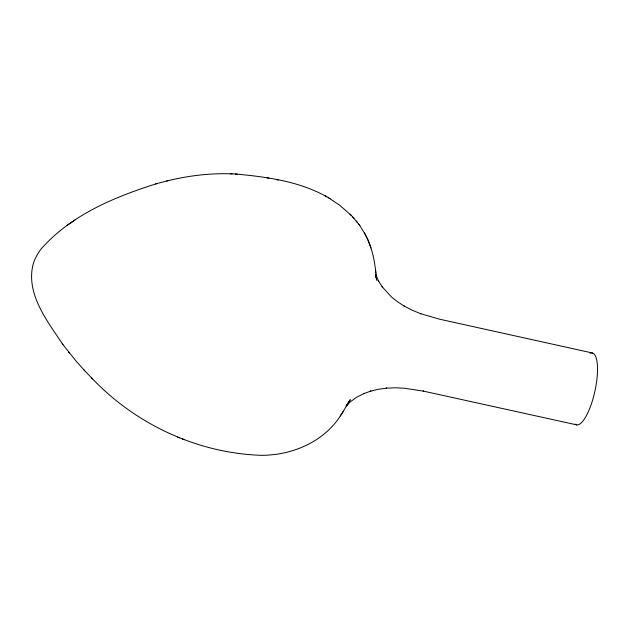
<?xml version="1.0" encoding="UTF-8"?>
<svg xmlns="http://www.w3.org/2000/svg" width="629" height="629" viewBox="0 0 629 629"><rect width="100%" height="100%" fill="white"/><g stroke="black" fill="none" stroke-linecap="round" stroke-linejoin="round"><path stroke-width="0.94" d="M347.287 404.848L350.29 399.674L342.003 413.379M348.812 402.214L347.326 404.589L349.15 401.766L346.32 405.823L348.702 402.686L347.365 404.376M91.394 377.691C135.18 424.056 197.081 453.069 260.901 455.31C292.422 455.482 324.981 441.542 341.673 413.858M340.297 415.918L343.332 411.397M346.036 405.902L349.142 402.481L347.908 403.763L355.99 397.559L364.458 393.314L363.617 393.66L370.906 391.065L370.143 391.269L378.147 389.312L386.717 388.109L386.08 388.187L395.161 387.794L404.046 388.203L423.631 391.167L423.105 391.057L576.73 424.882M157.266 183.487C114.879 196.72 70.841 215.008 40.971 249.163C37.386 253.857 34.54 259.179 32.975 264.895C25.836 294.388 47.875 321.828 63.01 344.716M75.016 220.04L66.933 225.489M166.646 181.034C188.016 175.711 210.133 173.014 232.172 173.856M155.567 183.935L168.423 180.554M235.356 174.005C266.602 176.843 299.145 181.238 326.907 196.83M230.214 173.785L237.33 174.084M276.335 179.666L278.285 180.075M266.9 177.779L268.842 178.18M592.518 353.011L439.427 319.162L420.416 313.612L420.935 313.808L412.184 310.223L404.109 306.048L404.659 306.37L397.379 301.668L391.545 297.006L382.047 286.69L382.684 287.524L378.131 280.424L378.76 281.643L375.78 274.653M177.622 437.1L179.454 437.815M182.379 438.924L184.218 439.64M328.472 197.75L339.77 205.306L351.407 215.574M325.177 195.816L330.186 198.748M352.531 216.777L359.741 225.434L365.583 235.018M62.224 343.693L76.251 361.29L84.687 370.67M349.968 214.088L353.946 218.239M83.61 369.553L92.542 378.886M356.305 220.968L357.61 222.674M358.459 223.767L359.741 225.434M68.506 351.855L69.371 352.979M365.952 235.765C373.021 249.446 375.395 264.943 376.519 280.133L375.961 274.181M364.506 232.927L367.973 240.066M368.209 240.6L370.968 247.936M375.796 274.794L376.307 276.87L375.804 274.543M375.938 275.337L376.346 277.821L375.883 274.472L376.236 277.232M375.505 269.644L375.827 272.876M590.002 353.215A36.804 10.803 -77.6 0 1 595.089 390.357A36.804 10.803 -77.6 0 1 574.89 424.048"/></g></svg>
